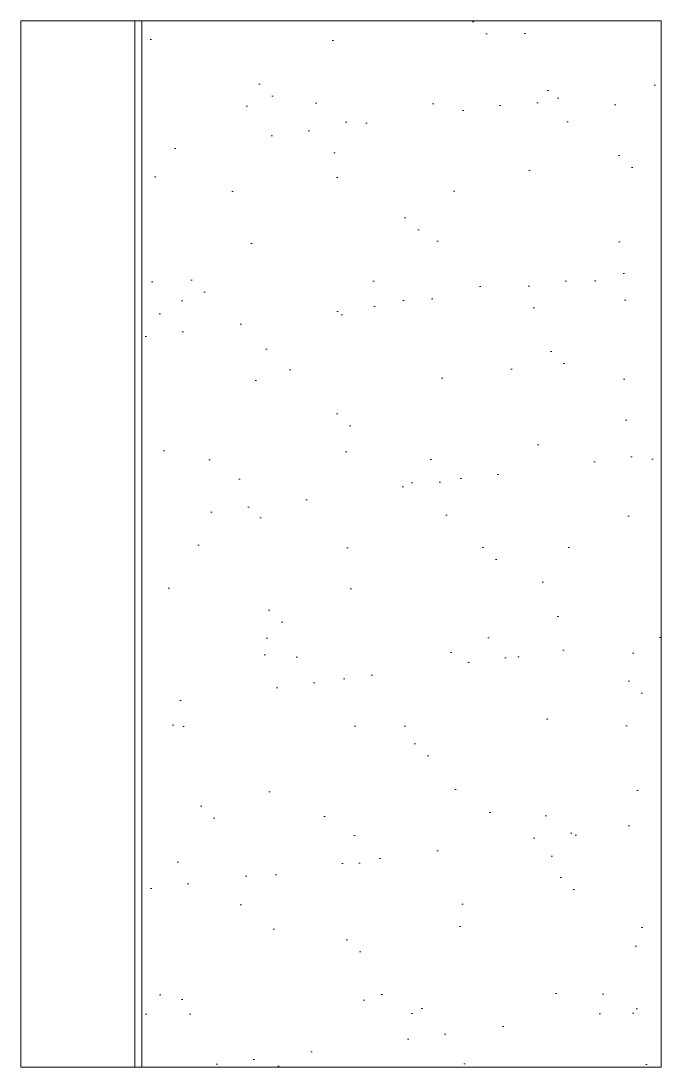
# Model space of a CAD drawing. Header units: millimetres. Extents: x 0 to 450, y 0 to 735.
import ezdxf

# ---------------------------------------------------------------- set-up
doc = ezdxf.new("R2010")
doc.units = ezdxf.units.MM
doc.header["$MEASUREMENT"] = 0
doc.layers.add('LH-HATCH', color=8, linetype='Continuous', lineweight=0)
doc.layers.add('LH-NOITHAT', color=153, linetype='Continuous', lineweight=9)

msp = doc.modelspace()

# ---------------------------------------------------------------- hatches: boundary and pattern name
at = {"layer": 'LH-HATCH', "ltscale": 10}
h = msp.add_hatch(dxfattribs=at)
h.set_pattern_fill('AR-SAND', color=256, scale=50, style=0)
h.set_pattern_definition([(37.5, (-360308.05, -338731.11), (-3.149668, 96.341188), [0, -76, 0, -85, 0, -81.25]), (7.5, (-360308.05, -338731.11), (88.488835, 141.107303), [0, -41, 0, -68.5, 0, -26.25]), (327.5, (-360369.55, -338731.11), (155.707093, 0.282953), [0, -25, 0, -90, 0, -117.5]), (317.5, (-360369.55, -338731.11), (150.30633, 43.88378), [0, -12.5, 0, -59, 0, -67.5])])
h.paths.add_polyline_path([(450, 0), (85, 0), (85, 735.03), (450, 735.03)])

# ---------------------------------------------------------------- linework, layer by layer
at = {"layer": 'LH-NOITHAT', "ltscale": 70}
for points in [[(0, 0), (450, 0), (450, 735.03), (0, 735.03)], [(80, 0), (0, 0), (0, 735.03), (80, 735.03)], [(450, 0), (85, 0), (85, 735.03), (450, 735.03)]]:
    msp.add_lwpolyline(points, close=True, dxfattribs=at)

doc.saveas('drawing.dxf')
